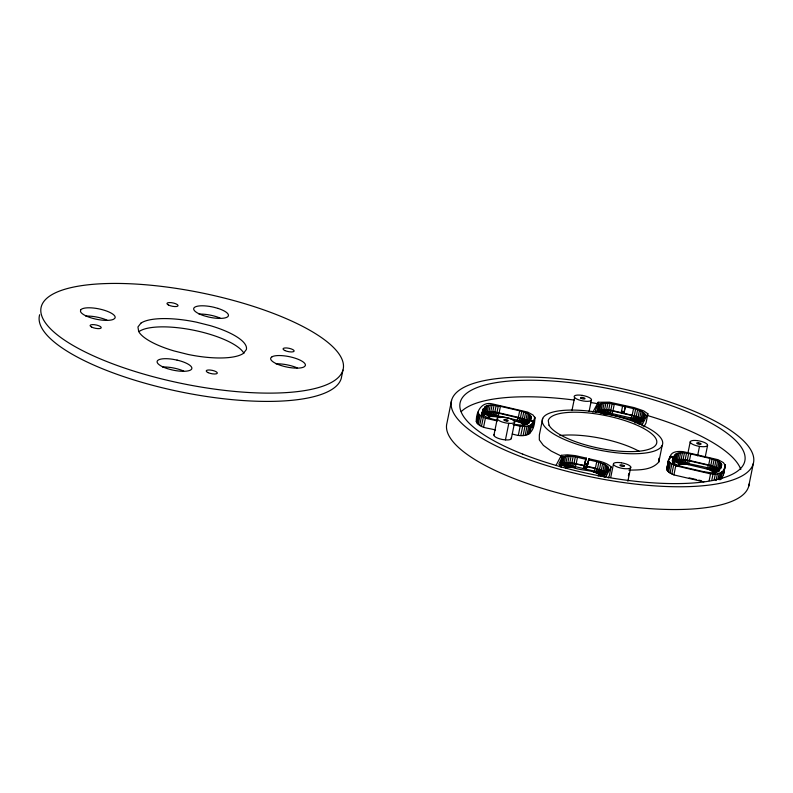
<?xml version="1.0" encoding="UTF-8"?>
<svg xmlns="http://www.w3.org/2000/svg" width="793" height="793" viewBox="0 0 793 793"><rect width="100%" height="100%" fill="white"/><g stroke="black" fill="none" stroke-linecap="round" stroke-linejoin="round"><path stroke-width="1.19" d="M628.869 470.13C639.089 469.922 651.598 470.398 658.824 461.982L658.854 458.304M483.621 416.226C485.316 410.457 492.592 412.419 496.973 412.836L496.468 416.741L490.689 416.434L488.369 417.485L489.459 415.502L494.208 415.096L517.046 420.102L523.311 422.619L524.232 423.948L523.856 425.702M560.77 466.948C562.524 461.338 569.721 463.33 574.033 463.727L573.537 467.622L567.748 467.315L565.429 468.376L566.033 466.671L568.016 466.016L575.302 466.631L596.762 471.726L600.876 473.966L601.025 476.137C594.304 469.287 582.072 471.191 573.537 467.622M601.55 413.431L598.715 411.716L602.145 410.209L610.828 410.665L610.332 414.561L603.721 414.412M673.981 463.836C675.676 458.076 682.961 460.029 687.343 460.455L686.837 464.351L681.058 464.044L678.739 465.104L679.829 463.122L684.567 462.716L707.406 467.711L713.68 470.239L714.592 471.567L714.225 473.322M342.943 370.103A154.169 46.361 11.5 0 1 105.578 361.053A154.169 46.361 11.5 0 1 127.901 283.676A154.169 46.361 11.5 0 1 342.943 370.103L341.258 378.38A154.169 46.361 11.5 0 1 177.563 391.236A154.169 46.361 11.5 0 1 39.65 314.732M451.564 400.406L446.935 423.175A154.169 46.361 11.5 0 0 589.576 500.314A154.169 46.361 11.5 0 0 749.107 484.037M495.536 430.084C489.489 427.933 479.497 428.537 476.315 421.618C475.959 411.626 481.797 400.802 492.919 404.043L527.692 412.102L532.985 414.977L534.928 417.782C534.561 434.405 526.334 438.529 512.318 433.969M476.543 422.5L478.348 411.726M477.198 423.452L479.051 414.323L478.397 413.381M478.248 424.424L480.112 415.294L479.051 414.323M479.686 425.405L481.549 416.275L480.112 415.294M530.656 420.389L531.32 417.128C529.397 412.856 523.687 412.112 519.673 410.784L500.433 406.333C495.139 405.709 486.099 402.636 483.591 409.386L482.917 409.238L481.857 414.452L487.507 417.653L497.033 420.33M482.917 409.238L482.124 415.373L483.591 409.386M482.679 415.126L484.84 407.047M483.512 413.559L485.326 406.482M481.47 426.376L483.324 417.247L481.549 416.275M483.998 413.004L484.81 412.529L486.139 406.006M484.81 412.529L485.921 412.162L487.249 405.639M483.542 427.308L485.405 418.179L483.324 417.247M485.921 412.162L487.308 411.904L488.637 405.382M487.308 411.904L488.934 411.765L490.262 405.243M488.706 417.088L488.974 415.79L485.316 413.371M489.192 416.811L489.459 415.502L486.04 412.945M489.856 416.593L490.124 415.284L487.041 412.618M488.934 411.765L490.758 411.745L492.086 405.223M490.689 416.434L490.956 415.126L488.28 412.38M491.66 416.355L491.928 415.046L489.747 412.261M490.758 411.745L492.74 411.845L494.059 405.332M492.75 416.345L493.018 415.036L491.392 412.241M493.94 416.404L494.208 415.096L493.167 412.33M492.74 411.845L494.822 412.073L496.15 405.55M495.189 416.533L495.05 412.538M494.822 412.073L496.963 412.41L498.291 405.887M493.96 435.03L497.32 418.466M500.324 417.594L497.974 417.049L498.956 413.252L521.814 418.734L526.215 420.696L528.455 422.768L524.123 423.531L523.965 425.256M529.288 422.203L525.908 419.884L520.436 417.842L499.104 412.856L500.433 406.333M505.438 439.877L508.809 423.313M511.307 438.608L514.677 422.045M523.856 424.84L521.526 422.996L516.778 421.4L518.087 417.673M518.344 417.306L519.673 410.784M518.245 421.777L520.02 418.179M519.435 422.154L519.702 420.845L521.814 418.734M520.436 417.842L521.764 411.319M520.535 422.56L520.803 421.261L523.469 419.348M518.315 435.357L520.178 426.228C524.619 426.337 531.488 427.278 533.065 421.707L529.506 420.885C527.523 427.04 519.574 424.81 514.806 424.384M521.526 422.996L521.784 421.698L524.946 420.012M522.428 418.466L523.757 411.944M522.369 423.462L522.627 422.154L526.215 420.696M523.043 423.928L523.311 422.619L527.236 421.4M520.823 435.486L522.676 426.356M524.272 419.15L525.59 412.628M523.549 424.384L523.806 423.085L527.989 422.094M525.908 419.884L527.236 413.361M523.122 435.466L524.986 426.337M527.315 420.647L528.644 414.134M525.174 435.288L527.038 426.158M528.455 421.43L529.783 414.908M529.07 423.056L529.506 420.885M529.516 421.113L530.616 415.681M526.929 434.96L528.782 425.831M530.467 419.685L531.132 416.424M528.326 434.495L530.19 425.365M529.357 433.9L531.211 424.77M529.932 433.226L531.796 424.096M533.065 421.707L531.974 427.07L534.928 417.782M532.886 427.685L534.7 416.9M542.719 418.407L539.349 434.97L539.319 439.877L543.364 445.369L551.204 451.068L562.306 456.59M560.909 457.611L561.375 455.321L567.481 454.805L575.331 455.638L586.295 458.116L584.867 464.103M559.412 466.631L560.572 464.45L561.9 457.928C568.898 453.368 578.365 458.185 585.759 459.127L586.295 458.116M560.572 464.45L562.386 457.363M571.951 410.586L574.598 397.571M561.067 463.885L561.87 463.409L563.199 456.897M561.87 463.409L562.98 463.043L564.309 456.52M562.98 463.043L564.368 462.785L565.696 456.262M564.368 462.785L565.994 462.646L567.322 456.124M565.776 467.979L566.033 466.671L562.376 464.252M566.252 467.692L566.519 466.393L563.099 463.836M565.994 462.646L567.818 462.626L569.146 456.104M566.926 467.474L567.183 466.165L564.101 463.499M567.748 467.315L568.016 466.016L565.35 463.271M568.72 467.236L568.987 465.927L566.807 463.142M567.818 462.626L569.8 462.735L571.129 456.213M569.82 467.226L570.078 465.917L568.452 463.122M571 467.285L571.267 465.987L570.226 463.221M569.8 462.735L571.882 462.953L573.21 456.431M572.249 467.424L572.11 463.419M571.882 462.953L574.023 463.29L575.351 456.778M575.034 467.929L576.015 464.133L584.441 465.62L574.023 463.29M576.174 463.736L577.492 457.214M589.1 411.438L591.499 399.613M583.807 467.364L586.513 467.999L583.807 467.364L585.968 458.741M585.759 459.127L584.263 466.502L586.969 467.127L588.674 459.375M595.345 412.509C596.871 395.786 616.25 405.897 625.37 406.502L624.2 411.914L621.494 411.289L624.299 411.716M597.704 404.549L598.17 402.269L609.42 402.16L634.202 407.632L643.629 410.853L647.901 413.777L646.047 422.907L643.936 426.862M598.695 404.866L597.367 411.389C601.679 408.018 608.013 409.971 612.969 410.675L636.283 416.285L641.18 418.476L643.668 420.776M597.863 410.824L599.181 404.301M608.201 477.941L609.252 475.969L611.106 466.839C605.089 461.457 596.465 460.763 589.001 458.741L586.513 467.999M598.665 410.348L599.994 403.835M588.128 463.033L589.001 458.741M599.776 409.981L601.104 403.459M601.163 409.723L602.492 403.201M602.789 409.584L604.117 403.062M604.613 409.565L605.941 403.052M604.544 414.263L604.811 412.955L602.145 410.209M605.515 414.174L605.783 412.875L603.602 410.08M593.838 472.291L595.146 468.564C598.774 469.763 603.939 470.427 605.674 474.283L605.535 474.878L601.183 475.285L605.674 474.283M606.595 409.674L607.924 403.151M596.732 461.675L604.296 464.252L607.676 466.562L606.348 473.084L602.977 470.764L595.404 468.187L596.732 461.675L588.465 459.752M606.615 414.164L606.873 412.856L605.247 410.06M595.305 472.668L597.079 469.059M607.795 414.224L608.062 412.925L607.022 410.159M608.677 409.892L610.005 403.379M596.495 473.034L596.762 471.726L598.874 469.615M597.496 468.732L598.824 462.21M609.044 414.362L608.905 410.358M597.595 473.441L597.863 472.142L600.529 470.239M610.818 410.229L612.146 403.716M598.586 473.887L598.844 472.578L602.006 470.893M599.488 469.347L600.816 462.825M599.429 474.343L599.686 473.044L603.275 471.587M599.171 411.2L602.829 413.609L605.783 412.875L610.59 413.262L632.368 418.298L637.166 420.449L638.087 421.777L637.82 423.075L636.898 421.747L633.29 419.973L611.829 414.878L612.811 411.071L631.942 415.502C635.57 416.702 640.734 417.366 642.469 421.222L637.978 422.223L642.33 421.817M612.969 410.675L614.288 404.152M600.103 474.809L600.37 473.51L604.296 472.281M601.332 470.031L602.65 463.509M600.608 475.275L600.876 473.966L605.049 472.985M600.916 475.721L601.183 474.412L605.515 473.649M602.977 470.764L604.296 464.252M604.385 471.538L605.703 465.015M605.515 472.311L606.843 465.788M607.309 471.657L608.191 467.315L607.676 466.562M607.557 471.914L608.191 467.315M621.226 412.588L622.654 405.877M610.769 477.227L613.415 464.212M623.932 413.212L625.37 406.502M630.633 419.229L631.942 415.502M632.199 415.126L633.528 408.613L625.261 406.7M632.1 419.606L633.875 415.998M633.29 419.973L633.557 418.674L635.669 416.553M634.291 415.671L635.619 409.148L633.528 408.613M634.39 420.389L634.658 419.081L637.324 417.177M635.381 420.825L635.639 419.517L638.801 417.832M636.283 416.285L637.612 409.763L635.619 409.148M636.224 421.281L636.482 419.983L640.07 418.526M636.898 421.747L637.166 420.449L641.091 419.229M638.127 416.969L639.455 410.457L637.612 409.763M637.403 422.213L637.671 420.905L641.844 419.923M637.711 422.659L637.978 421.361L642.31 420.587M639.773 417.713L641.091 411.19L639.455 410.457M628.383 475.721L628.869 473.352M627.878 481.232L630.762 467.037M641.18 418.476L642.499 411.954L641.091 411.19M642.31 419.249L643.638 412.737L642.499 411.954M643.153 420.022L644.471 413.51L643.638 412.737M642.181 425.94L642.637 423.66L647.901 413.777M644.104 418.595L644.987 414.253L644.471 413.51M644.58 417.772L644.987 414.253M658.824 461.982L662.195 445.418A61.388 18.457 11.5 0 0 579.495 410.298A61.388 18.457 11.5 0 0 565.677 440.026A61.388 18.457 11.5 0 0 662.195 445.418M703.887 481.857L673.911 474.918L670.055 473.024L667.557 471.062L666.675 469.228L668.717 459.335L669.986 456.946L673.544 457.769L672.444 463.181M666.675 469.228L668.717 459.335M666.913 470.12L668.529 460.109M669.55 459.097L669.986 456.946M669.966 458.324C670.035 451.177 678.124 451.098 683.288 451.663L718.061 459.712L723.355 462.597L725.298 465.402L723.256 475.294L721.283 478.992M667.557 471.062L669.421 461.932L668.767 460.991M668.618 472.033L670.472 462.914L669.421 461.932M670.055 473.024L671.909 463.895L670.472 462.914M672.851 462.418C671.681 450.612 683.447 452.278 690.802 453.943L710.032 458.404C714.057 459.722 719.757 460.475 721.68 464.748L721.015 467.999M673.049 462.725L675.21 454.657M673.881 461.179L675.695 454.092M671.83 473.986L673.693 464.867L671.909 463.895M674.367 460.614L675.18 460.138L676.498 453.626M675.18 460.138L676.29 459.771L677.619 453.249M675.408 465.085L677.787 466.086L678.996 463.796L675.23 461.506M673.911 474.918L675.765 465.788L673.693 464.867M676.29 459.771L677.668 459.514L678.996 452.991M677.668 459.514L679.294 459.375L680.622 452.853M679.076 464.708L679.343 463.399L675.676 460.981M679.561 464.42L679.829 463.122L676.409 460.564M679.294 459.375L681.118 459.355L682.446 452.833M680.225 464.202L680.493 462.894L677.4 460.227M681.058 464.044L681.316 462.745L678.649 459.999M682.03 463.964L682.297 462.656L680.116 459.871M681.118 459.355L683.1 459.464L684.428 452.942M683.12 463.955L683.388 462.646L681.752 459.851M684.309 464.014L684.567 462.716L683.536 459.95M683.1 459.464L685.192 459.682L686.51 453.16M685.558 464.153L685.41 460.148M687.828 453.616L690.237 441.78M685.192 459.682L687.333 460.019L688.661 453.507M714.215 472.45L708.605 469.397L688.334 464.658L689.325 460.862L710.389 465.788L715.316 467.622L718.815 470.378L714.483 471.141L714.334 472.866M719.657 469.813L716.277 467.493L710.806 465.461L689.474 460.465L690.802 453.943M697.592 455.826L699.515 446.37M705.185 457.184L707.594 445.359M707.148 469.02L708.446 465.293M708.704 464.916L710.032 458.404M708.605 469.397L710.389 465.788M709.804 469.763L710.062 468.465L712.173 466.343M710.806 465.461L712.124 458.939M710.905 470.18L711.172 468.871L713.829 466.968M709.15 480.687L710.538 473.847C716.882 474.868 724.584 473.362 725.298 465.402M711.886 470.616L712.154 469.307L715.316 467.622M712.788 466.076L714.116 459.553M712.729 471.072L712.996 469.773L716.575 468.316M713.413 471.538L713.68 470.239L717.596 469.02M711.886 479.676L713.046 473.976M714.632 466.76L715.96 460.237M713.908 472.004L714.176 470.695L718.349 469.714M716.277 467.493L717.606 460.981M714.186 479.656L715.345 473.956M717.685 468.266L719.013 461.744M716.01 480.617L717.397 473.778M718.825 469.04L720.143 462.527M719.449 470.586L720.986 463.29M717.992 479.15L719.152 473.451M720.837 467.305L721.501 464.044M719.162 479.824L720.55 472.985M720.183 479.23L721.58 472.39M720.53 479.696L722.155 471.716M723.434 474.531L725.06 464.51M723.256 475.294L725.109 466.165M748.721 486.198L753.35 463.419A154.169 46.361 11.5 0 0 537.248 377.28A154.169 46.361 11.5 0 0 516.768 455.043A154.169 46.361 11.5 0 0 753.35 463.419M476.315 421.618L476.494 420.855M531.32 417.128L529.912 420.121L533.471 420.944M595.791 410.328L596.336 412.419M608.38 468.009L604.831 474.68L598.071 475.939M645.175 414.957L641.626 421.618L634.866 422.877M721.68 464.748L720.282 467.731L720.956 467.89L719.866 468.504C717.368 475.255 708.318 472.182 703.024 471.557L683.794 467.107C679.77 465.778 674.07 465.035 672.147 460.763L673.544 457.769M583.351 468.494L584.223 466.036M586.057 469.119L587.147 466.254L595.404 468.187M483.185 410.159L481.777 413.143L482.481 414.6M487.417 418.466L488.637 416.186L484.86 413.896M556.111 465.204L561.375 455.321M561.9 457.928L558.837 464.034L561.513 467.027M592.906 412.142L598.17 402.269M587.583 464.738L587.91 464.103L585.204 463.479M611.106 466.839L605.842 476.722L604.097 477.049M666.863 468.465L668.34 465.689M642.637 423.66L638.841 424.166M528.614 423.403L524.123 424.404L527.385 424.096M718.983 471.012L714.483 472.013L718.845 471.607M610.828 410.665L612.811 411.071M610.332 414.561L611.829 414.878M496.963 412.41L499.104 412.856M496.973 412.836L498.956 413.252M496.468 416.741L497.974 417.049M687.333 460.019L689.474 460.465M687.343 460.455L689.325 460.862M686.837 464.351L688.334 464.658M574.033 463.727L576.015 464.133M670.402 456.183L673.961 457.006M513.249 420.587L516.778 421.4M485.405 418.179L497.389 420.954M512.982 424.562L520.178 426.228M675.765 465.788L710.538 473.847M689.147 477.901L696.363 479.577M698.762 480.132L701.171 480.687M584.996 463.875L587.702 464.5M584.59 465.887L587.296 466.512M586.939 466.661L595.146 468.564M561.92 464.777L565.696 467.067M599.895 410.774L603.314 413.331M600.896 410.437L603.979 413.113M511.148 437.845L511.168 437.875A8.862 2.666 11.5 0 1 506.449 439.956L504.298 439.788A8.862 2.666 11.5 0 1 494.822 436.566L494.098 435.763A8.862 2.666 11.5 0 1 494.406 434.415M722.552 472.697L723.206 473.639M532.192 425.088L532.837 426.029M559.888 435.545A55.381 16.653 11.5 0 1 639.148 451.286M461.219 411.626A145.307 43.694 11.5 0 1 574.122 400.049M590.884 402.527A145.307 43.694 11.5 0 1 598.15 403.796M646.642 415.284A145.307 43.694 11.5 0 1 740.811 469.525M139.201 331.454A55.381 16.653 11.5 0 1 194.701 330.433A55.381 16.653 11.5 0 1 243.907 353.321M199.053 314.107A17.724 5.333 11.5 0 1 220.236 318.142M276.023 363.848A17.724 5.333 11.5 0 1 297.197 367.883M162.476 367A17.724 5.333 11.5 0 1 183.649 371.035M85.783 316.09A17.724 5.333 11.5 0 1 106.956 320.124M80.589 310.103L80.499 311.5A17.724 5.333 11.5 0 0 95.18 318.974A17.724 5.333 11.5 0 0 113.726 319.192L114.985 318.062A17.724 5.333 11.5 0 0 100.384 309.201A17.724 5.333 11.5 0 0 80.589 310.103M140.886 323.177L137.942 326.964L138.686 331.524A55.381 16.653 11.5 0 0 174.014 350.922L187.891 354.402A55.381 16.653 11.5 0 0 243.392 353.381L246.345 349.594A55.381 16.653 11.5 0 0 210.274 325.636L196.386 322.156A55.381 16.653 11.5 0 0 140.886 323.177M272.088 356.731L270.829 357.851A17.724 5.333 11.5 0 0 283.2 366.168A17.724 5.333 11.5 0 0 303.967 366.951L305.226 365.821A17.724 5.333 11.5 0 0 292.855 357.514A17.724 5.333 11.5 0 0 272.088 356.731M506.975 421.043L506.44 421.004A2.21 0.664 11.5 0 1 503.872 420.003A2.21 0.664 11.5 0 1 505.567 419.507L506.132 419.606A2.21 0.664 11.5 0 1 508.135 420.518A2.21 0.664 11.5 0 1 506.975 421.043M509.82 423.403L507.669 423.224A8.862 2.666 11.5 0 1 498.182 420.003L497.469 419.2A8.862 2.666 11.5 0 1 504.338 417.287L506.608 417.663A8.862 2.666 11.5 0 1 513.814 420.508L514.538 421.311A8.862 2.666 11.5 0 1 509.82 423.403M697.245 440.601L695.094 440.432A8.862 2.666 11.5 0 0 690.376 442.514L691.1 443.327A8.862 2.666 11.5 0 0 698.306 446.172L700.576 446.538A8.862 2.666 11.5 0 0 707.445 444.625L706.732 443.822A8.862 2.666 11.5 0 0 697.245 440.601M698.494 442.831L697.959 442.781A2.22 0.664 11.5 0 0 696.769 443.307A2.22 0.664 11.5 0 0 698.762 444.219L699.327 444.318A2.22 0.664 11.5 0 0 701.052 443.832A2.22 0.664 11.5 0 0 698.494 442.831M582.221 395.38L579.99 395.112A8.862 2.666 11.5 0 0 574.301 397.174A8.862 2.666 11.5 0 0 583.43 401.02L585.66 401.288A8.862 2.666 11.5 0 0 591.35 399.236A8.862 2.666 11.5 0 0 582.221 395.38M621.484 462.805L619.254 462.537A8.862 2.666 11.5 0 0 613.564 464.599A8.862 2.666 11.5 0 0 622.693 468.445L624.924 468.713A8.862 2.666 11.5 0 0 630.613 466.661A8.862 2.666 11.5 0 0 621.484 462.805M177.087 360.111L172.547 359.239A17.724 5.333 11.5 0 0 157.282 361.013A17.724 5.333 11.5 0 0 167.521 368.686L171.883 369.885A17.724 5.333 11.5 0 0 191.688 368.983A17.724 5.333 11.5 0 0 177.087 360.111M218.025 308.408L213.664 307.208A17.724 5.333 11.5 0 0 194.344 307.515A17.724 5.333 11.5 0 0 204.098 315.792L208.46 316.992A17.724 5.333 11.5 0 0 227.779 316.685A17.724 5.333 11.5 0 0 218.025 308.408M580.872 398.136L580.694 397.937A2.21 0.664 11.5 0 1 582.409 397.462A2.21 0.664 11.5 0 1 584.956 398.463L584.996 398.651A2.21 0.664 11.5 0 1 583.242 398.948A2.21 0.664 11.5 0 1 580.872 398.136M624.22 465.887L624.041 465.689A2.21 0.664 11.5 0 0 621.672 464.886A2.21 0.664 11.5 0 0 619.918 465.184L619.957 465.362A2.21 0.664 11.5 0 0 622.505 466.373A2.21 0.664 11.5 0 0 624.22 465.887M549.004 425.157L548.26 420.597A55.381 16.653 11.5 0 1 629.216 422.084A55.381 16.653 11.5 0 1 634.043 451.544A55.381 16.653 11.5 0 1 549.004 425.157M522.765 454.131A145.307 43.694 11.5 0 0 744.776 461.229A145.307 43.694 11.5 0 0 539.835 380.382A145.307 43.694 11.5 0 0 522.765 454.131M208.143 372.641A5.67 1.705 11.5 0 0 217.242 373.325A5.67 1.705 11.5 0 0 209.927 370.014A5.67 1.705 11.5 0 0 208.143 372.641M284.905 350.556A5.67 1.705 11.5 0 0 294.054 351.289A5.67 1.705 11.5 0 0 286.828 347.968A5.67 1.705 11.5 0 0 284.905 350.556M168.384 304.968A5.67 1.705 11.5 0 0 177.81 306.078A5.67 1.705 11.5 0 0 171.338 302.658A5.67 1.705 11.5 0 0 168.384 304.968M91.621 327.063A5.67 1.705 11.5 0 0 101.018 328.104A5.67 1.705 11.5 0 0 94.426 324.694A5.67 1.705 11.5 0 0 91.621 327.063"/></g></svg>
